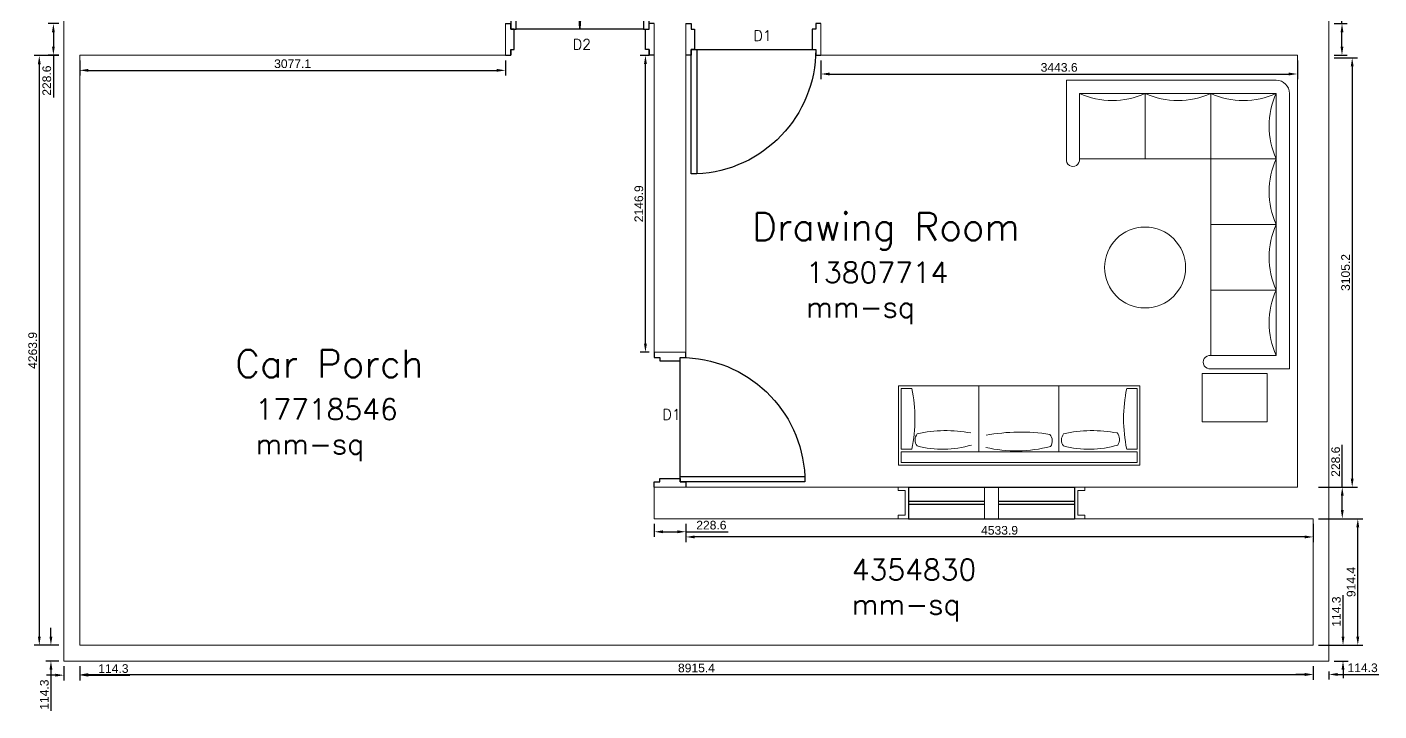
# Model space of a CAD drawing. Header units: millimetres. Extents: x -53035 to -43239, y 27073 to 39928.
# Drawn here: x -53011 to -43239, y 27073 to 32019 of the extents above; entities that cross this region are included whole.
import ezdxf

# ---------------------------------------------------------------- set-up
doc = ezdxf.new("R2010")
doc.units = ezdxf.units.MM
for name, color, linetype, lineweight in [('A-AREA-IDEN', 2, 'Continuous', 25), ('A-DIMS', 3, 'Continuous', 18), ('A-DOOR-FULL-NEWW', 4, 'Continuous', 25), ('A-FURN', 8, 'Continuous', 18), ('A-WALL-FULL-NEWW', 7, 'Continuous', 5), ('A-WIND-FULL-NEW', 4, 'Continuous', 25)]:
    doc.layers.add(name, color=color, linetype=linetype, lineweight=lineweight)
doc.layers.add('A-AREA-NAME', color=7, linetype='Continuous', lineweight=25, true_color=0xd331d3)
doc.styles.add('NOTE_TEXT', font='simplex.shx')
doc.styles.get("Standard").update_dxf_attribs({"font": 'arial.ttf'})
doc.dimstyles.new('ARCH_DIM', dxfattribs={"dimscale": 25, "dimtxt": 2.5, "dimasz": 2.5, "dimexe": 1.5, "dimexo": 1.5, "dimtad": 1, "dimdec": 1, "dimdsep": 46, "dimtxsty": 'Standard', "dimcen": 0.09, "dimadec": 0, "dimazin": 0, "dimtfac": 1, "dimtdec": 1, "dimtofl": 0, "dimtmove": 0, "dimatfit": 3, "dimfxl": 1, "dimtolj": 1, "dimtzin": 0, "dimarcsym": 0})

# ---------------------------------------------------------------- blocks, each defined once
blk = doc.blocks.new('*U3')
at = {"layer": 'A-DOOR-FULL-NEWW'}
blk.add_line((78, 1087.6), (38, 1087.6), dxfattribs=at)
blk.add_wipeout([(0, 228.6), (976, 228.6), (976, 0), (0, 0)])
for p, q in [((38, 1087.6), (38, 187.6)), ((78, 187.6), (78, 1087.6)), ((38, 228.6), (0, 228.6)), ((38, 187.6), (38, 228.6)), ((938, 187.6), (938, 228.6)), ((938, 228.6), (976, 228.6)), ((38, 187.6), (78, 187.6)), ((38, 187.6), (45.5, 187.6)), ((63, 187.6), (38, 187.6)), ((38, 187.6), (938, 187.6)), ((63, 41), (63, 187.6)), ((70.5, 187.6), (78, 187.6)), ((913, 187.6), (938, 187.6)), ((913, 41), (913, 187.6)), ((0, 0), (38, 0)), ((38, 0), (38, 41)), ((38, 41), (63, 41)), ((938, 41), (913, 41)), ((938, 0), (938, 41)), ((976, 0), (938, 0))]:
    blk.add_line(p, q, dxfattribs=at)
blk.add_arc((38, 188.5), 900, 359.94338, 87.45271, dxfattribs=at)
at = {"layer": 'A-WALL-FULL-NEWW'}
for p, q in [((0, 228.6), (0, 114.3)), ((976, 228.6), (976, 114.3)), ((0, 114.3), (0, 0)), ((976, 114.3), (976, 0))]:
    blk.add_line(p, q, dxfattribs=at)
blk = doc.blocks.new('double door')
at = {"layer": 'A-DOOR-FULL-NEWW'}
for p, q in [((78, 687.6), (38, 687.6)), ((1038, 687.6), (998, 687.6))]:
    blk.add_line(p, q, dxfattribs=at)
blk.add_wipeout([(1075.8, 233.3), (0.1, 233.3), (0.1, -1.3), (1075.8, -1.3)]).dxf.layer = 'A-WALL-FULL-NEWW'
for p, q in [((38, 687.6), (38, 187.6)), ((78, 187.6), (78, 687.6)), ((998, 687.6), (998, 187.6)), ((1038, 187.6), (1038, 687.6)), ((0, 228.6), (38, 228.6)), ((38, 228.6), (38, 187.6)), ((38, 187.6), (38, 228.6)), ((1076, 228.6), (1038, 228.6)), ((1038, 187.6), (1038, 228.6)), ((38, 187.6), (63, 187.6)), ((38, 187.6), (78, 187.6)), ((63, 187.6), (38, 187.6)), ((63, 41), (63, 187.6)), ((998, 187.6), (78, 187.6)), ((998, 187.6), (1038, 187.6)), ((1013, 41), (1013, 187.6)), ((1013, 187.6), (1038, 187.6)), ((0, 0), (38, 0)), ((38, 0), (38, 41)), ((38, 41), (63, 41)), ((38, 41), (38, 0)), ((1038, 41), (1013, 41)), ((1038, 0), (1038, 41)), ((1038, 41), (1038, 0)), ((1076, 0), (1038, 0))]:
    blk.add_line(p, q, dxfattribs=at)
for centre, start, end in [((38, 189.2), 359.81638, 85.41173), ((1038, 189.2), 94.58827, 180.18362)]:
    blk.add_arc(centre, 500, start, end, dxfattribs=at)
at = {"layer": 'A-WALL-FULL-NEWW'}
for p, q in [((0, 228.6), (0, 0)), ((1076, 228.6), (1076, 0))]:
    blk.add_line(p, q, dxfattribs=at)
blk = doc.blocks.new('*U24')
at = {"layer": 'A-WALL-FULL-NEWW'}
for p, q in [((0, 228.6), (0, 203.6)), ((1347.9, 228.6), (1347.9, 203.6)), ((0, 25), (0, 0)), ((1347.9, 25), (1347.9, 0))]:
    blk.add_line(p, q, dxfattribs=at)
blk.add_wipeout([(1273, -6.4), (75, -6.4), (75, 236.4), (1273, 236.4)]).dxf.layer = 'A-WALL-FULL-NEWW'
for p, q in [((50, 228.6), (0, 228.6)), ((50, 203.6), (0, 203.6)), ((75, 228.6), (50, 228.6)), ((50, 203.6), (50, 25)), ((75, 228.6), (75, 0)), ((624, 228.6), (724, 228.6)), ((624, 228.6), (624, 0)), ((724, 228.6), (724, 0)), ((1272.9, 228.6), (1272.9, 0)), ((1272.9, 228.6), (1297.9, 228.6)), ((1297.9, 228.6), (1347.9, 228.6)), ((1297.9, 203.6), (1347.9, 203.6)), ((1297.9, 203.6), (1297.9, 25)), ((50, 25), (0, 25)), ((50, 0), (0, 0)), ((75, 0), (50, 0)), ((624, 0), (724, 0)), ((1272.9, 0), (1297.9, 0)), ((1297.9, 25), (1347.9, 25)), ((1297.9, 0), (1347.9, 0))]:
    blk.add_line(p, q, dxfattribs=at)
at = {"layer": 'A-WIND-FULL-NEW'}
for p, q in [((75, 228.6), (1272.9, 228.6)), ((75, 228.6), (75, 0)), ((75, 228.6), (75, 0)), ((1272.9, 228.6), (1272.9, 0)), ((624, 124.3), (75, 124.3)), ((624, 104.3), (75, 104.3)), ((1272.9, 124.3), (724, 124.3)), ((1272.9, 104.3), (724, 104.3)), ((75, 0), (1272.9, 0))]:
    blk.add_line(p, q, dxfattribs=at)
blk = doc.blocks.new('*D60')
at = {"layer": 'A-DIMS', "color": 0, "lineweight": -2, "transparency": 16777216}
for p, q in [((-52782, 32044.6), (-52858.4, 32044.6)), ((-52820.9, 31982.1), (-52820.9, 31878.5)), ((-52782, 31816), (-52858.4, 31816)), ((-52820.9, 31816), (-52820.9, 31510.3))]:
    blk.add_line(p, q, dxfattribs=at)
at = {"layer": 'A-DIMS', "color": 0, "transparency": 16777216}
for points in [[(-52831.3, 31982.1), (-52810.5, 31982.1), (-52820.9, 32044.6)], [(-52831.3, 31878.5), (-52810.5, 31878.5), (-52820.9, 31816)]]:
    blk.add_solid(points, dxfattribs=at)
at = {"layer": 'Defpoints', "color": 0, "transparency": 16777216}
for p in [(-52744.5, 32044.6), (-52820.9, 31816), (-52744.5, 31816)]:
    blk.add_point(p, dxfattribs=at)
at = {"layer": 'A-DIMS', "color": 0, "transparency": 16777216, "insert": (-52868.4, 31631.9), "char_height": 62.5, "attachment_point": 5, "rotation": 90}
blk.add_mtext('\\A1;228.6', dxfattribs=at)
blk = doc.blocks.new('*D61')
at = {"layer": 'A-DIMS', "color": 0, "lineweight": -2, "transparency": 16777216}
for p, q in [((-52782, 31812.7), (-52960.3, 31812.7)), ((-52922.8, 31750.2), (-52922.8, 27611.3)), ((-52782, 27548.8), (-52960.3, 27548.8))]:
    blk.add_line(p, q, dxfattribs=at)
at = {"layer": 'A-DIMS', "color": 0, "transparency": 16777216}
for points in [[(-52933.2, 31750.2), (-52912.4, 31750.2), (-52922.8, 31812.7)], [(-52933.2, 27611.3), (-52912.4, 27611.3), (-52922.8, 27548.8)]]:
    blk.add_solid(points, dxfattribs=at)
at = {"layer": 'Defpoints', "color": 0, "transparency": 16777216}
for p in [(-52744.5, 31812.7), (-52922.8, 27548.8), (-52744.5, 27548.8)]:
    blk.add_point(p, dxfattribs=at)
at = {"layer": 'A-DIMS', "color": 0, "transparency": 16777216, "insert": (-52970.3, 29680.7), "char_height": 62.5, "attachment_point": 5, "rotation": 90}
blk.add_mtext('\\A1;4263.9', dxfattribs=at)
blk = doc.blocks.new('*D62')
at = {"layer": 'A-DIMS', "color": 0, "lineweight": -2, "transparency": 16777216}
for p, q in [((-52838.7, 27611.3), (-52838.7, 27673.8)), ((-52782, 27548.8), (-52876.2, 27548.8)), ((-52782, 27434.5), (-52876.2, 27434.5)), ((-52838.7, 27372), (-52838.7, 27073.2))]:
    blk.add_line(p, q, dxfattribs=at)
at = {"layer": 'A-DIMS', "color": 0, "transparency": 16777216}
for points in [[(-52849.1, 27611.3), (-52828.2, 27611.3), (-52838.7, 27548.8)], [(-52849.1, 27372), (-52828.2, 27372), (-52838.7, 27434.5)]]:
    blk.add_solid(points, dxfattribs=at)
at = {"layer": 'Defpoints', "color": 0, "transparency": 16777216}
for p in [(-52744.5, 27548.8), (-52838.7, 27434.5), (-52744.5, 27434.5)]:
    blk.add_point(p, dxfattribs=at)
at = {"layer": 'A-DIMS', "color": 0, "transparency": 16777216, "insert": (-52886.2, 27191.3), "char_height": 62.5, "attachment_point": 5, "rotation": 90}
blk.add_mtext('\\A1;114.3', dxfattribs=at)
blk = doc.blocks.new('*D63')
at = {"layer": 'A-DIMS', "color": 0, "lineweight": -2, "transparency": 16777216}
for p, q in [((-52744.5, 27397), (-52744.5, 27294.6)), ((-52630.2, 27397), (-52630.2, 27294.6)), ((-52807, 27332.1), (-52869.5, 27332.1)), ((-52567.7, 27332.1), (-52268.9, 27332.1))]:
    blk.add_line(p, q, dxfattribs=at)
at = {"layer": 'A-DIMS', "color": 0, "transparency": 16777216}
for points in [[(-52807, 27342.5), (-52807, 27321.7), (-52744.5, 27332.1)], [(-52567.7, 27342.5), (-52567.7, 27321.7), (-52630.2, 27332.1)]]:
    blk.add_solid(points, dxfattribs=at)
at = {"layer": 'Defpoints', "color": 0, "transparency": 16777216}
for p in [(-52744.5, 27434.5), (-52630.2, 27434.5), (-52630.2, 27332.1)]:
    blk.add_point(p, dxfattribs=at)
at = {"layer": 'A-DIMS', "color": 0, "transparency": 16777216, "insert": (-52387, 27379.6), "char_height": 62.5, "attachment_point": 5}
blk.add_mtext('\\A1;114.3', dxfattribs=at)
blk = doc.blocks.new('*D64')
at = {"layer": 'A-DIMS', "color": 0, "lineweight": -2, "transparency": 16777216}
for p, q in [((-52630.2, 27397), (-52630.2, 27298.8)), ((-43714.8, 27397), (-43714.8, 27298.8)), ((-52567.7, 27336.3), (-43777.3, 27336.3))]:
    blk.add_line(p, q, dxfattribs=at)
at = {"layer": 'A-DIMS', "color": 0, "transparency": 16777216}
for points in [[(-52567.7, 27346.7), (-52567.7, 27325.9), (-52630.2, 27336.3)], [(-43777.3, 27346.7), (-43777.3, 27325.9), (-43714.8, 27336.3)]]:
    blk.add_solid(points, dxfattribs=at)
at = {"layer": 'Defpoints', "color": 0, "transparency": 16777216}
for p in [(-52630.2, 27434.5), (-43714.8, 27434.5), (-43714.8, 27336.3)]:
    blk.add_point(p, dxfattribs=at)
at = {"layer": 'A-DIMS', "color": 0, "transparency": 16777216, "insert": (-48172.5, 27383.9), "char_height": 62.5, "attachment_point": 5}
blk.add_mtext('\\A1;8915.4', dxfattribs=at)
blk = doc.blocks.new('*D65')
at = {"layer": 'A-DIMS', "color": 0, "lineweight": -2, "transparency": 16777216}
for p, q in [((-43777.3, 27337.5), (-43839.8, 27337.5)), ((-43714.8, 27359.5), (-43714.8, 27300)), ((-43600.5, 27359.5), (-43600.5, 27300)), ((-43538, 27337.5), (-43239.2, 27337.5))]:
    blk.add_line(p, q, dxfattribs=at)
at = {"layer": 'A-DIMS', "color": 0, "transparency": 16777216}
for points in [[(-43777.3, 27347.9), (-43777.3, 27327.1), (-43714.8, 27337.5)], [(-43538, 27347.9), (-43538, 27327.1), (-43600.5, 27337.5)]]:
    blk.add_solid(points, dxfattribs=at)
at = {"layer": 'Defpoints', "color": 0, "transparency": 16777216}
for p in [(-43714.8, 27397), (-43600.5, 27397), (-43600.5, 27337.5)]:
    blk.add_point(p, dxfattribs=at)
at = {"layer": 'A-DIMS', "color": 0, "transparency": 16777216, "insert": (-43357.3, 27385.1), "char_height": 62.5, "attachment_point": 5}
blk.add_mtext('\\A1;114.3', dxfattribs=at)
blk = doc.blocks.new('*D66')
at = {"layer": 'A-DIMS', "color": 0, "lineweight": -2, "transparency": 16777216}
for p, q in [((-43499, 27611.3), (-43499, 27910.1)), ((-43563, 27548.8), (-43461.5, 27548.8)), ((-43563, 27434.5), (-43461.5, 27434.5)), ((-43499, 27372), (-43499, 27309.5))]:
    blk.add_line(p, q, dxfattribs=at)
at = {"layer": 'A-DIMS', "color": 0, "transparency": 16777216}
for points in [[(-43509.5, 27611.3), (-43488.6, 27611.3), (-43499, 27548.8)], [(-43509.5, 27372), (-43488.6, 27372), (-43499, 27434.5)]]:
    blk.add_solid(points, dxfattribs=at)
at = {"layer": 'Defpoints', "color": 0, "transparency": 16777216}
for p in [(-43600.5, 27548.8), (-43499, 27548.8), (-43600.5, 27434.5)]:
    blk.add_point(p, dxfattribs=at)
at = {"layer": 'A-DIMS', "color": 0, "transparency": 16777216, "insert": (-43546.6, 27791.9), "char_height": 62.5, "attachment_point": 5, "rotation": 90}
blk.add_mtext('\\A1;114.3', dxfattribs=at)
blk = doc.blocks.new('*D67')
at = {"layer": 'A-DIMS', "color": 0, "lineweight": -2, "transparency": 16777216}
for p, q in [((-43677.3, 28463.2), (-43354.7, 28463.2)), ((-43392.2, 27611.3), (-43392.2, 28400.7)), ((-43677.3, 27548.8), (-43354.7, 27548.8))]:
    blk.add_line(p, q, dxfattribs=at)
at = {"layer": 'A-DIMS', "color": 0, "transparency": 16777216}
for points in [[(-43402.7, 28400.7), (-43381.8, 28400.7), (-43392.2, 28463.2)], [(-43402.7, 27611.3), (-43381.8, 27611.3), (-43392.2, 27548.8)]]:
    blk.add_solid(points, dxfattribs=at)
at = {"layer": 'Defpoints', "color": 0, "transparency": 16777216}
for p in [(-43714.8, 28463.2), (-43392.2, 28463.2), (-43714.8, 27548.8)]:
    blk.add_point(p, dxfattribs=at)
at = {"layer": 'A-DIMS', "color": 0, "transparency": 16777216, "insert": (-43439.8, 28006), "char_height": 62.5, "attachment_point": 5, "rotation": 90}
blk.add_mtext('\\A1;914.4', dxfattribs=at)
blk = doc.blocks.new('*D68')
at = {"layer": 'A-DIMS', "color": 0, "lineweight": -2, "transparency": 16777216}
for p, q in [((-43504.4, 28691.8), (-43504.4, 28997.5)), ((-43677.3, 28691.8), (-43466.9, 28691.8)), ((-43504.4, 28525.7), (-43504.4, 28629.3)), ((-43677.3, 28463.2), (-43466.9, 28463.2))]:
    blk.add_line(p, q, dxfattribs=at)
at = {"layer": 'A-DIMS', "color": 0, "transparency": 16777216}
for points in [[(-43514.8, 28629.3), (-43494, 28629.3), (-43504.4, 28691.8)], [(-43514.8, 28525.7), (-43494, 28525.7), (-43504.4, 28463.2)]]:
    blk.add_solid(points, dxfattribs=at)
at = {"layer": 'Defpoints', "color": 0, "transparency": 16777216}
for p in [(-43714.8, 28691.8), (-43504.4, 28691.8), (-43714.8, 28463.2)]:
    blk.add_point(p, dxfattribs=at)
at = {"layer": 'A-DIMS', "color": 0, "transparency": 16777216, "insert": (-43551.9, 28875.9), "char_height": 62.5, "attachment_point": 5, "rotation": 90}
blk.add_mtext('\\A1;228.6', dxfattribs=at)
blk = doc.blocks.new('*D70')
at = {"layer": 'A-DIMS', "color": 0, "lineweight": -2, "transparency": 16777216}
for p, q in [((-43563, 31796.9), (-43395.3, 31796.9)), ((-43432.8, 31734.4), (-43432.8, 28754.3)), ((-43563, 28691.8), (-43395.3, 28691.8))]:
    blk.add_line(p, q, dxfattribs=at)
at = {"layer": 'A-DIMS', "color": 0, "transparency": 16777216}
for points in [[(-43443.2, 31734.4), (-43422.3, 31734.4), (-43432.8, 31796.9)], [(-43443.2, 28754.3), (-43422.3, 28754.3), (-43432.8, 28691.8)]]:
    blk.add_solid(points, dxfattribs=at)
at = {"layer": 'Defpoints', "color": 0, "transparency": 16777216}
for p in [(-43600.5, 31796.9), (-43600.5, 28691.8), (-43432.8, 28691.8)]:
    blk.add_point(p, dxfattribs=at)
at = {"layer": 'A-DIMS', "color": 0, "transparency": 16777216, "insert": (-43480.3, 30244.4), "char_height": 62.5, "attachment_point": 5, "rotation": 90}
blk.add_mtext('\\A1;3105.2', dxfattribs=at)
blk = doc.blocks.new('*D71')
at = {"layer": 'A-DIMS', "color": 0, "lineweight": -2, "transparency": 16777216}
for p, q in [((-43506.4, 32044.6), (-43506.4, 32350.3)), ((-43563, 32044.6), (-43468.9, 32044.6)), ((-43506.4, 31878.5), (-43506.4, 31982.1)), ((-43563, 31816), (-43468.9, 31816))]:
    blk.add_line(p, q, dxfattribs=at)
at = {"layer": 'A-DIMS', "color": 0, "transparency": 16777216}
for points in [[(-43516.8, 31982.1), (-43496, 31982.1), (-43506.4, 32044.6)], [(-43516.8, 31878.5), (-43496, 31878.5), (-43506.4, 31816)]]:
    blk.add_solid(points, dxfattribs=at)
at = {"layer": 'Defpoints', "color": 0, "transparency": 16777216}
for p in [(-43600.5, 32044.6), (-43506.4, 32044.6), (-43600.5, 31816)]:
    blk.add_point(p, dxfattribs=at)
at = {"layer": 'A-DIMS', "color": 0, "transparency": 16777216, "insert": (-43553.9, 32228.7), "char_height": 62.5, "attachment_point": 5, "rotation": 90}
blk.add_mtext('\\A1;228.6', dxfattribs=at)
blk = doc.blocks.new('*D93')
at = {"layer": 'A-DIMS', "color": 0, "lineweight": -2, "transparency": 16777216}
for p, q in [((-48477.3, 28425.7), (-48477.3, 28331.8)), ((-48414.8, 28369.3), (-48311.2, 28369.3)), ((-48248.7, 28425.7), (-48248.7, 28331.8)), ((-48248.7, 28369.3), (-47943, 28369.3))]:
    blk.add_line(p, q, dxfattribs=at)
at = {"layer": 'A-DIMS', "color": 0, "transparency": 16777216}
for points in [[(-48414.8, 28379.7), (-48414.8, 28358.8), (-48477.3, 28369.3)], [(-48311.2, 28379.7), (-48311.2, 28358.8), (-48248.7, 28369.3)]]:
    blk.add_solid(points, dxfattribs=at)
at = {"layer": 'Defpoints', "color": 0, "transparency": 16777216}
for p in [(-48477.3, 28463.2), (-48248.7, 28463.2), (-48248.7, 28369.3)]:
    blk.add_point(p, dxfattribs=at)
at = {"layer": 'A-DIMS', "color": 0, "transparency": 16777216, "insert": (-48064.6, 28416.8), "char_height": 62.5, "attachment_point": 5}
blk.add_mtext('\\A1;228.6', dxfattribs=at)
blk = doc.blocks.new('*D94')
at = {"layer": 'A-DIMS', "color": 0, "lineweight": -2, "transparency": 16777216}
for p, q in [((-48248.7, 28425.7), (-48248.7, 28294.3)), ((-43714.8, 28425.7), (-43714.8, 28294.3)), ((-43777.3, 28331.8), (-48186.2, 28331.8))]:
    blk.add_line(p, q, dxfattribs=at)
at = {"layer": 'A-DIMS', "color": 0, "transparency": 16777216}
for points in [[(-48186.2, 28342.2), (-48186.2, 28321.3), (-48248.7, 28331.8)], [(-43777.3, 28342.2), (-43777.3, 28321.3), (-43714.8, 28331.8)]]:
    blk.add_solid(points, dxfattribs=at)
at = {"layer": 'Defpoints', "color": 0, "transparency": 16777216}
for p in [(-48248.7, 28463.2), (-43714.8, 28463.2), (-48248.7, 28331.8)]:
    blk.add_point(p, dxfattribs=at)
at = {"layer": 'A-DIMS', "color": 0, "transparency": 16777216, "insert": (-45981.7, 28379.3), "char_height": 62.5, "attachment_point": 5}
blk.add_mtext('\\A1;4533.9', dxfattribs=at)
blk = doc.blocks.new('*D95')
at = {"layer": 'A-DIMS', "color": 0, "lineweight": -2, "transparency": 16777216}
for p, q in [((-48514.8, 31814.7), (-48578.8, 31814.7)), ((-48541.3, 29730.3), (-48541.3, 31752.2)), ((-48514.8, 29667.8), (-48578.8, 29667.8))]:
    blk.add_line(p, q, dxfattribs=at)
at = {"layer": 'A-DIMS', "color": 0, "transparency": 16777216}
for points in [[(-48551.8, 31752.2), (-48530.9, 31752.2), (-48541.3, 31814.7)], [(-48551.8, 29730.3), (-48530.9, 29730.3), (-48541.3, 29667.8)]]:
    blk.add_solid(points, dxfattribs=at)
at = {"layer": 'Defpoints', "color": 0, "transparency": 16777216}
for p in [(-48541.3, 31814.7), (-48477.3, 31814.7), (-48477.3, 29667.8)]:
    blk.add_point(p, dxfattribs=at)
at = {"layer": 'A-DIMS', "color": 0, "transparency": 16777216, "insert": (-48588.9, 30741.2), "char_height": 62.5, "attachment_point": 5, "rotation": 90}
blk.add_mtext('\\A1;2146.9', dxfattribs=at)
blk = doc.blocks.new('*D100')
at = {"layer": 'A-DIMS', "color": 0, "lineweight": -2, "transparency": 16777216}
for p, q in [((-52630.2, 31778.5), (-52630.2, 31668.7)), ((-49553.1, 31778.5), (-49553.1, 31668.7)), ((-52567.7, 31706.2), (-49615.6, 31706.2))]:
    blk.add_line(p, q, dxfattribs=at)
at = {"layer": 'A-DIMS', "color": 0, "transparency": 16777216}
for points in [[(-52567.7, 31716.6), (-52567.7, 31695.8), (-52630.2, 31706.2)], [(-49615.6, 31716.6), (-49615.6, 31695.8), (-49553.1, 31706.2)]]:
    blk.add_solid(points, dxfattribs=at)
at = {"layer": 'Defpoints', "color": 0, "transparency": 16777216}
for p in [(-52630.2, 31816), (-49553.1, 31816), (-49553.1, 31706.2)]:
    blk.add_point(p, dxfattribs=at)
at = {"layer": 'A-DIMS', "color": 0, "transparency": 16777216, "insert": (-51091.6, 31753.7), "char_height": 62.5, "attachment_point": 5}
blk.add_mtext('\\A1;3077.1', dxfattribs=at)
blk = doc.blocks.new('*D107')
at = {"layer": 'A-DIMS', "color": 0, "lineweight": -2, "transparency": 16777216}
for p, q in [((-47272.7, 31778.5), (-47272.7, 31642.2)), ((-43829.1, 31778.5), (-43829.1, 31642.2)), ((-47210.2, 31679.7), (-43891.6, 31679.7))]:
    blk.add_line(p, q, dxfattribs=at)
at = {"layer": 'A-DIMS', "color": 0, "transparency": 16777216}
for points in [[(-47210.2, 31690.1), (-47210.2, 31669.3), (-47272.7, 31679.7)], [(-43891.6, 31690.1), (-43891.6, 31669.3), (-43829.1, 31679.7)]]:
    blk.add_solid(points, dxfattribs=at)
at = {"layer": 'Defpoints', "color": 0, "transparency": 16777216}
for p in [(-47272.7, 31816), (-43829.1, 31816), (-43829.1, 31679.7)]:
    blk.add_point(p, dxfattribs=at)
at = {"layer": 'A-DIMS', "color": 0, "transparency": 16777216, "insert": (-45550.9, 31727.2), "char_height": 62.5, "attachment_point": 5}
blk.add_mtext('\\A1;3443.6', dxfattribs=at)
blk = doc.blocks.new('A$C58B845B3')
for p, q in [((0, 126.67), (77.76, 126.67)), ((0, 126.67), (0, 97.51)), ((77.76, 126.75), (53.46, 126.75)), ((4.86, 121.81), (77.76, 121.81)), ((4.86, 121.81), (4.86, 97.51)), ((29.16, 121.81), (29.16, 97.51)), ((53.46, 121.81), (53.46, 97.51)), ((77.76, 121.81), (77.76, 48.91)), ((82.62, 121.81), (82.62, 19.75)), ((4.86, 97.51), (53.46, 97.51)), ((77.76, 97.51), (53.46, 97.51)), ((53.46, 97.51), (53.46, 73.21)), ((77.76, 24.61), (77.76, 97.51)), ((77.76, 73.21), (53.46, 73.21)), ((53.46, 24.61), (53.46, 73.21)), ((53.46, 48.91), (77.76, 48.91)), ((77.76, 24.61), (53.46, 24.61)), ((82.62, 19.75), (53.46, 19.75))]:
    blk.add_line(p, q)
at = {"linetype": 'Continuous'}
for p, q in [((74.37, 18), (50.37, 18)), ((50.37, 0), (50.37, 18)), ((74.37, 0), (74.37, 18)), ((74.37, 0), (50.37, 0))]:
    blk.add_line(p, q, dxfattribs=at)
blk.add_circle((29.16, 57.25), 15, dxfattribs=at)
for centre, radius, start, end in [((77.76, 121.81), 4.86, 0, 90), ((2.43, 97.19), 2.45, 172.6306, 7.3694), ((53.15, 22.18), 2.45, 82.6306, 277.3694)]:
    blk.add_arc(centre, radius, start, end)
for centre, start, end in [((17.01, 148.1), 245.2017, 294.7983), ((41.31, 148.1), 245.2017, 294.7983), ((65.61, 148.1), 245.2017, 294.7983), ((104.06, 109.66), 155.2017, 204.7983), ((104.06, 85.36), 155.2017, 204.7983), ((104.06, 61.06), 155.2017, 204.7983), ((104.06, 36.76), 155.2017, 204.7983)]:
    blk.add_arc(centre, 28.97, start, end, dxfattribs=at)
blk = doc.blocks.new('3 seat sofa')
for p, q in [((-41894.5, 30066.7), (-40150.5, 30066.7)), ((-41894.5, 29493), (-41894.5, 30066.7)), ((-41875.3, 30047.6), (-41798.8, 30047.6)), ((-41875.3, 29607.7), (-41875.3, 30047.6)), ((-41314.3, 30066.7), (-41314.3, 29588.6)), ((-40735.8, 30066.7), (-40735.8, 29588.6)), ((-40169.6, 30047.6), (-40246.2, 30047.6)), ((-40169.6, 29607.7), (-40169.6, 30047.6)), ((-40150.5, 29493), (-40150.5, 30066.7)), ((-41875.3, 29607.7), (-41798.8, 29607.7)), ((-41875.3, 29588.6), (-40169.6, 29588.6)), ((-41875.3, 29512.1), (-41875.3, 29588.6)), ((-41875.3, 29512.1), (-40169.6, 29512.1)), ((-40169.6, 29607.7), (-40246.2, 29607.7)), ((-40169.6, 29512.1), (-40169.6, 29588.6)), ((-41894.5, 29493), (-40150.5, 29493))]:
    blk.add_line(p, q)
for centre, radius, start, end in [((-42869.7, 29827.7), 1093.2, 348.39307, 11.60693), ((-39175.3, 29827.7), 1093.2, 168.39307, 191.60693), ((-41703.7, 29673.7), 72, 141.40843, 216.6064), ((-41550.9, 28803.5), 938.7, 79.10644, 102.86735), ((-41013.5, 28398.6), 1332.9, 80.86211, 100.79162), ((-40856, 29667.4), 71.8, 325.74593, 41.02695), ((-40645.8, 29673.7), 72, 141.40843, 216.6064), ((-40493, 28803.5), 938.7, 79.10644, 102.86735), ((-40369.8, 29678.1), 71.8, 325.74593, 41.02695), ((-41577, 30321.3), 714.7, 255.03868, 286.97261), ((-41045.1, 30602.6), 1006.7, 257.40425, 284.28557), ((-40519.1, 30321.3), 714.7, 255.03868, 286.97261)]:
    blk.add_arc(centre, radius, start, end)

msp = doc.modelspace()

# ---------------------------------------------------------------- linework, layer by layer
at = {"layer": 'A-DOOR-FULL-NEWW'}
msp.add_line((-46638.87, 28463.18), (-46638.87, 28463.18), dxfattribs=at)
msp.add_line((-46638.87, 28463.18), (-46638.87, 28463.18), dxfattribs=at)
at = {"layer": 'A-WALL-FULL-NEWW'}
for p, q in [((-52744.47, 27434.48), (-52744.47, 39664.58)), ((-43600.47, 27434.48), (-43600.47, 36159.38)), ((-48477.27, 29667.78), (-48477.27, 32044.58)), ((-48248.67, 29667.78), (-48248.67, 32044.58)), ((-52630.17, 31815.98), (-49553.09, 31815.98)), ((-52630.17, 27548.78), (-52630.17, 31815.98)), ((-47272.67, 31815.98), (-43829.07, 31815.98)), ((-43829.07, 28691.78), (-43829.07, 31815.98)), ((-48477.27, 28463.18), (-48477.27, 28691.78)), ((-48477.27, 28691.78), (-46638.87, 28691.78)), ((-46638.87, 28691.78), (-46638.87, 28463.18)), ((-45438.87, 28691.78), (-45438.87, 28463.18)), ((-45438.87, 28691.78), (-43829.07, 28691.78)), ((-48477.27, 28463.18), (-46638.87, 28463.18)), ((-45438.87, 28463.18), (-43829.07, 28463.18)), ((-43829.07, 28463.18), (-43714.77, 28463.18)), ((-43714.77, 27548.78), (-43714.77, 28463.18)), ((-52630.17, 27548.78), (-43714.77, 27548.78)), ((-52744.47, 27434.48), (-43600.47, 27434.48))]:
    msp.add_line(p, q, dxfattribs=at)

# ---------------------------------------------------------------- block references
at = {"layer": 'A-FURN', "xscale": 19.51171178735103, "yscale": 19.51171178735103, "zscale": 19.51171178735103}
msp.add_blockref('A$C58B845B3', (-45498.76, 29163.17), dxfattribs=at)
at = {"layer": 'A-FURN'}
msp.add_blockref('3 seat sofa', (-4816.52, -641.28), dxfattribs=at)

# ---------------------------------------------------------------- texts
at = {"layer": 'A-AREA-IDEN', "char_height": 200, "attachment_point": 1, "style": 'NOTE_TEXT'}
for s, insert in [('Drawing Room', (-47770.53, 30674.68)), ('Car Porch', (-51506.96, 29684.13))]:
    msp.add_mtext_dynamic_manual_height_columns(s, width=2255.981, gutter_width=12.5, heights=[0], dxfattribs=dict(at, insert=insert))
at = {"layer": 'A-AREA-NAME', "char_height": 150, "attachment_point": 1, "style": 'NOTE_TEXT'}
for s, insert in [('\\pxt12;13807714\\Pmm-sq ', (-47380, 30320)), ('\\pxt12;17718546\\Pmm-sq ', (-51360, 29330)), ('4354830\\P\\pxt12;mm-sq ', (-47050, 28170))]:
    msp.add_mtext_dynamic_manual_height_columns(s, width=3247.7923, gutter_width=12.5, heights=[0], dxfattribs=dict(at, insert=insert))

# ---------------------------------------------------------------- dimensions: what is measured, and where the dimension line sits
at = {"layer": 'A-DIMS'}
for base, p1, p2, picture, middle in [((-43506.39, 32044.58), (-43600.47, 31815.98), (-43600.47, 32044.58), '*D71', (-43553.92, 32228.67)), ((-52820.88, 31815.98), (-52744.47, 32044.58), (-52744.47, 31815.98), '*D60', (-52868.42, 31631.9)), ((-52922.79, 27548.78), (-52744.47, 31812.66), (-52744.47, 27548.78), '*D61', (-52970.35, 29680.72)), ((-43432.75757847, 28691.7844832), (-43600.4722617, 31796.9344832), (-43600.4722617, 28691.7844832), '*D70', (-43480.31470671, 30244.3594832)), ((-43504.38, 28691.78), (-43714.77, 28463.18), (-43714.77, 28691.78), '*D68', (-43551.92, 28875.87)), ((-43392.25, 28463.18), (-43714.77, 27548.78), (-43714.77, 28463.18), '*D67', (-43439.78, 28005.98)), ((-43499.05, 27548.78), (-43600.47, 27434.48), (-43600.47, 27548.78), '*D66', (-43546.6, 27791.92)), ((-52838.67, 27434.48), (-52744.47, 27548.78), (-52744.47, 27434.48), '*D62', (-52886.22, 27191.35))]:
    dim = msp.add_linear_dim(base=base, p1=p1, p2=p2, angle=90, dimstyle='ARCH_DIM', dxfattribs=at)
    dim.commit()
    dim.dimension.update_dxf_attribs({"geometry": picture, "text_midpoint": middle})
for base, p1, p2, picture, middle in [((-48248.67, 28369.26), (-48477.27, 28463.18), (-48248.67, 28463.18), '*D93', (-48064.58, 28416.79)), ((-52630.17, 27332.09), (-52744.47, 27434.48), (-52630.17, 27434.48), '*D63', (-52387.04, 27379.64)), ((-43714.77, 27336.33), (-52630.17, 27434.48), (-43714.77, 27434.48), '*D64', (-48172.47, 27383.87)), ((-43600.47, 27337.53), (-43714.77, 27396.98), (-43600.47, 27396.98), '*D65', (-43357.34, 27385.09))]:
    dim = msp.add_linear_dim(base=base, p1=p1, p2=p2, dimstyle='ARCH_DIM', dxfattribs=at)
    dim.commit()
    dim.dimension.update_dxf_attribs({"geometry": picture, "text_midpoint": middle})

# ---------------------------------------------------------------- next in the draw order: block references
at = {"layer": 'A-DOOR-FULL-NEWW'}
msp.add_blockref('double door', (-49553.09, 31815.98), dxfattribs=at)
at = {"layer": 'A-DOOR-FULL-NEWW', "xscale": -1}
for p, rotation in [((-48248.67, 32044.58), 180), ((-48477.27, 28691.78), 270)]:
    msp.add_blockref('*U3', p, dxfattribs=dict(at, rotation=rotation))
at = {"layer": 'A-WALL-FULL-NEWW'}
msp.add_blockref('*U24', (-46713.87, 28463.18), dxfattribs=at)

# ---------------------------------------------------------------- next in the draw order: texts
at = {"layer": 'A-DOOR-FULL-NEWW', "style": 'NOTE_TEXT'}
for s, p in [('D1', (-47760.67, 31919.32)), ('D2', (-49065.91, 31856.53)), ('D1', (-48418.29, 29179.78))]:
    msp.add_text(s, height=75, dxfattribs=at).set_placement(p)

# ---------------------------------------------------------------- next in the draw order: dimensions: what is measured, and where the dimension line sits
at = {"layer": 'A-DIMS'}
for base, p1, p2, picture, middle in [((-49553.09, 31706.19), (-52630.17, 31815.98), (-49553.09, 31815.98), '*D100', (-51091.63, 31753.75)), ((-43829.07, 31679.67), (-47272.67, 31815.98), (-43829.07, 31815.98), '*D107', (-45550.87, 31727.22)), ((-48248.67, 28331.76), (-43714.77, 28463.18), (-48248.67, 28463.18), '*D94', (-45981.72, 28379.31))]:
    dim = msp.add_linear_dim(base=base, p1=p1, p2=p2, dimstyle='ARCH_DIM', dxfattribs=at)
    dim.commit()
    dim.dimension.update_dxf_attribs({"geometry": picture, "text_midpoint": middle})
dim = msp.add_linear_dim(base=(-48541.34, 31814.68), p1=(-48477.27, 29667.78), p2=(-48477.27, 31814.68), angle=90, dimstyle='ARCH_DIM', dxfattribs=at)
dim.commit()
dim.dimension.update_dxf_attribs({"geometry": '*D95', "text_midpoint": (-48588.87, 30741.23)})

doc.saveas('drawing.dxf')
